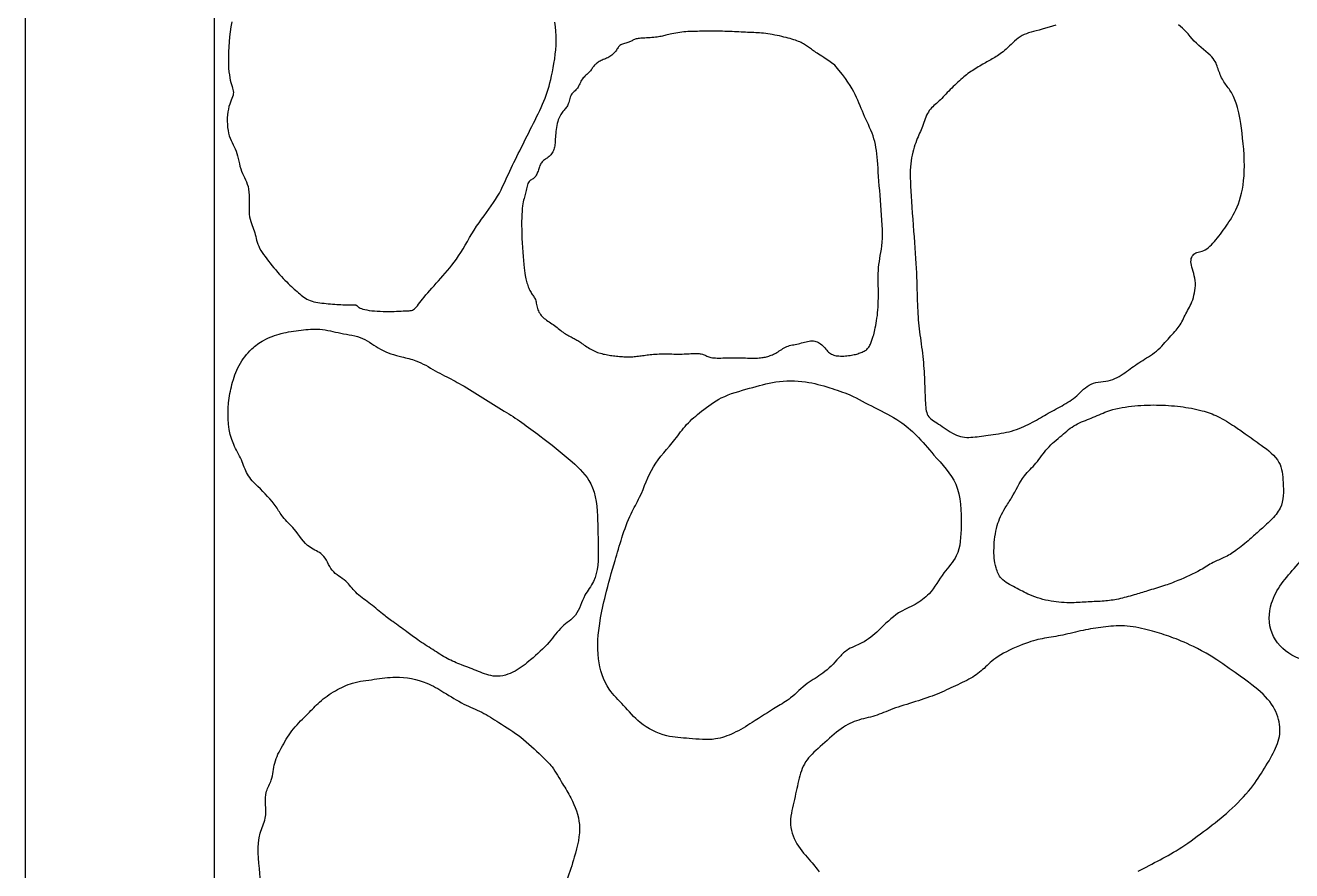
# Model space of a CAD drawing. Header units: inches. Extents: x 11 to 68, y 11 to 126.
# Drawn here: x 11.41 to 44.85, y 69.4 to 91.73 of the extents above; entities that cross this region are included whole.
import ezdxf

# ---------------------------------------------------------------- set-up
doc = ezdxf.new("R2010")
doc.units = ezdxf.units.IN
doc.header["$MEASUREMENT"] = 0

msp = doc.modelspace()

# ---------------------------------------------------------------- linework, layer by layer
for p, q in [((11.407, 126.012), (11.407, 23.607)), ((16.407, 26.012), (16.407, 126.012))]:
    msp.add_line(p, q)
for points in [[(16.86, 91.82), (16.838, 91.691), (16.819, 91.559), (16.803, 91.424), (16.79, 91.29), (16.78, 91.158), (16.773, 91.031), (16.769, 90.911), (16.769, 90.799), (16.772, 90.693), (16.777, 90.595), (16.785, 90.504), (16.795, 90.421), (16.807, 90.346), (16.82, 90.278), (16.835, 90.218), (16.851, 90.164), (16.866, 90.116), (16.879, 90.072), (16.891, 90.032), (16.899, 89.994), (16.902, 89.957), (16.9, 89.919), (16.893, 89.881), (16.88, 89.841), (16.864, 89.798), (16.845, 89.752), (16.824, 89.701), (16.804, 89.646), (16.785, 89.585), (16.769, 89.518), (16.756, 89.444), (16.746, 89.365), (16.741, 89.283), (16.74, 89.198), (16.742, 89.113), (16.749, 89.03), (16.76, 88.951), (16.775, 88.876), (16.794, 88.808), (16.817, 88.745), (16.842, 88.686), (16.868, 88.63), (16.896, 88.575), (16.923, 88.521), (16.948, 88.465), (16.971, 88.406), (16.992, 88.343), (17.01, 88.278), (17.027, 88.21), (17.043, 88.142), (17.059, 88.073), (17.076, 88.005), (17.095, 87.939), (17.116, 87.877), (17.14, 87.817), (17.166, 87.76), (17.194, 87.705), (17.221, 87.649), (17.247, 87.592), (17.27, 87.532), (17.289, 87.467), (17.304, 87.398), (17.313, 87.321), (17.317, 87.24), (17.318, 87.155), (17.317, 87.069), (17.315, 86.982), (17.315, 86.898), (17.316, 86.816), (17.321, 86.74), (17.33, 86.67), (17.343, 86.607), (17.36, 86.548), (17.378, 86.493), (17.397, 86.442), (17.417, 86.393), (17.436, 86.345), (17.453, 86.297), (17.467, 86.249), (17.48, 86.2), (17.491, 86.151), (17.503, 86.101), (17.516, 86.05), (17.531, 85.999), (17.548, 85.946), (17.57, 85.894), (17.595, 85.84), (17.626, 85.785), (17.66, 85.73), (17.697, 85.674), (17.738, 85.618), (17.781, 85.56), (17.826, 85.502), (17.873, 85.444), (17.921, 85.384), (17.971, 85.325), (18.021, 85.266), (18.071, 85.208), (18.121, 85.151), (18.17, 85.097), (18.218, 85.045), (18.264, 84.996), (18.309, 84.95), (18.352, 84.908), (18.393, 84.868), (18.433, 84.831), (18.471, 84.796), (18.509, 84.762), (18.546, 84.729), (18.582, 84.696), (18.618, 84.664), (18.654, 84.633), (18.69, 84.602), (18.727, 84.573), (18.765, 84.545), (18.804, 84.52), (18.845, 84.496), (18.888, 84.475), (18.933, 84.457), (18.98, 84.441), (19.029, 84.428), (19.08, 84.417), (19.132, 84.407), (19.186, 84.399), (19.24, 84.392), (19.296, 84.385), (19.352, 84.379), (19.408, 84.373), (19.464, 84.368), (19.521, 84.363), (19.577, 84.359), (19.632, 84.355), (19.687, 84.352), (19.741, 84.35), (19.794, 84.347), (19.845, 84.346), (19.893, 84.345), (19.939, 84.344), (19.98, 84.344), (20.018, 84.343), (20.051, 84.343), (20.078, 84.343), (20.099, 84.343), (20.116, 84.343), (20.128, 84.342), (20.138, 84.34), (20.145, 84.338), (20.152, 84.334), (20.158, 84.328), (20.166, 84.32), (20.176, 84.311), (20.189, 84.299), (20.205, 84.287), (20.226, 84.273), (20.252, 84.259), (20.285, 84.246), (20.324, 84.232), (20.371, 84.22), (20.426, 84.209), (20.488, 84.199), (20.556, 84.191), (20.628, 84.184), (20.703, 84.178), (20.78, 84.174), (20.857, 84.171), (20.934, 84.17), (21.008, 84.17), (21.079, 84.171), (21.147, 84.172), (21.212, 84.175), (21.273, 84.177), (21.33, 84.18), (21.382, 84.183), (21.429, 84.184), (21.472, 84.186), (21.509, 84.187), (21.543, 84.189), (21.574, 84.193), (21.602, 84.199), (21.629, 84.208), (21.655, 84.221), (21.681, 84.239), (21.707, 84.262), (21.734, 84.29), (21.763, 84.323), (21.793, 84.361), (21.826, 84.403), (21.861, 84.448), (21.9, 84.498), (21.942, 84.55), (21.988, 84.606), (22.037, 84.664), (22.089, 84.724), (22.144, 84.786), (22.2, 84.85), (22.259, 84.915), (22.318, 84.981), (22.377, 85.047), (22.437, 85.114), (22.496, 85.182), (22.556, 85.251), (22.615, 85.322), (22.674, 85.396), (22.733, 85.473), (22.792, 85.554), (22.85, 85.639), (22.908, 85.729), (22.966, 85.823), (23.024, 85.921), (23.082, 86.02), (23.141, 86.121), (23.201, 86.221), (23.262, 86.321), (23.325, 86.419), (23.389, 86.514), (23.455, 86.607), (23.521, 86.698), (23.586, 86.786), (23.65, 86.874), (23.711, 86.96), (23.77, 87.045), (23.826, 87.13), (23.877, 87.215), (23.925, 87.299), (23.969, 87.384), (24.011, 87.468), (24.051, 87.551), (24.089, 87.633), (24.126, 87.715), (24.163, 87.795), (24.2, 87.875), (24.237, 87.953), (24.274, 88.031), (24.312, 88.108), (24.35, 88.185), (24.388, 88.262), (24.426, 88.339), (24.464, 88.416), (24.503, 88.494), (24.542, 88.572), (24.581, 88.651), (24.62, 88.731), (24.66, 88.812), (24.7, 88.893), (24.741, 88.975), (24.782, 89.058), (24.824, 89.142), (24.867, 89.226), (24.908, 89.311), (24.95, 89.395), (24.99, 89.479), (25.029, 89.562), (25.065, 89.643), (25.1, 89.724), (25.131, 89.802), (25.161, 89.88), (25.188, 89.959), (25.213, 90.039), (25.238, 90.121), (25.261, 90.207), (25.283, 90.298), (25.305, 90.395), (25.327, 90.499), (25.348, 90.609), (25.368, 90.723), (25.386, 90.842), (25.402, 90.963), (25.414, 91.085), (25.422, 91.209), (25.426, 91.332), (25.425, 91.453), (25.419, 91.573), (25.408, 91.692), (25.393, 91.809)], [(38.621, 91.73), (38.531, 91.703), (38.441, 91.676), (38.351, 91.65), (38.264, 91.626), (38.181, 91.604), (38.104, 91.583), (38.032, 91.564), (37.965, 91.546), (37.902, 91.527), (37.843, 91.506), (37.787, 91.483), (37.733, 91.457), (37.681, 91.428), (37.63, 91.393), (37.58, 91.354), (37.531, 91.313), (37.484, 91.27), (37.438, 91.226), (37.393, 91.183), (37.349, 91.141), (37.307, 91.101), (37.266, 91.065), (37.226, 91.032), (37.187, 91.002), (37.149, 90.974), (37.113, 90.948), (37.077, 90.924), (37.041, 90.902), (37.007, 90.881), (36.973, 90.86), (36.939, 90.84), (36.905, 90.821), (36.871, 90.802), (36.837, 90.782), (36.802, 90.763), (36.766, 90.742), (36.729, 90.721), (36.691, 90.7), (36.652, 90.677), (36.613, 90.654), (36.572, 90.63), (36.532, 90.606), (36.492, 90.581), (36.452, 90.556), (36.413, 90.53), (36.375, 90.505), (36.338, 90.479), (36.301, 90.452), (36.265, 90.425), (36.228, 90.396), (36.191, 90.366), (36.154, 90.335), (36.115, 90.302), (36.076, 90.266), (36.035, 90.229), (35.994, 90.191), (35.953, 90.152), (35.912, 90.111), (35.871, 90.071), (35.83, 90.03), (35.791, 89.99), (35.752, 89.95), (35.715, 89.911), (35.678, 89.873), (35.642, 89.836), (35.607, 89.8), (35.572, 89.765), (35.538, 89.731), (35.503, 89.699), (35.469, 89.668), (35.435, 89.638), (35.402, 89.608), (35.369, 89.577), (35.338, 89.545), (35.308, 89.512), (35.28, 89.477), (35.254, 89.438), (35.23, 89.396), (35.208, 89.352), (35.188, 89.305), (35.169, 89.257), (35.15, 89.207), (35.133, 89.158), (35.116, 89.108), (35.098, 89.06), (35.08, 89.014), (35.062, 88.968), (35.043, 88.923), (35.023, 88.878), (35.004, 88.832), (34.984, 88.784), (34.963, 88.735), (34.943, 88.683), (34.922, 88.627), (34.901, 88.569), (34.881, 88.507), (34.861, 88.442), (34.843, 88.374), (34.826, 88.303), (34.812, 88.228), (34.8, 88.151), (34.79, 88.071), (34.783, 87.987), (34.778, 87.898), (34.776, 87.804), (34.777, 87.703), (34.779, 87.594), (34.783, 87.478), (34.79, 87.352), (34.798, 87.216), (34.807, 87.072), (34.818, 86.922), (34.83, 86.768), (34.842, 86.61), (34.854, 86.452), (34.866, 86.295), (34.878, 86.141), (34.889, 85.992), (34.9, 85.847), (34.909, 85.707), (34.918, 85.572), (34.925, 85.441), (34.932, 85.314), (34.938, 85.192), (34.944, 85.075), (34.948, 84.961), (34.951, 84.852), (34.954, 84.747), (34.957, 84.645), (34.96, 84.548), (34.962, 84.454), (34.965, 84.363), (34.969, 84.275), (34.973, 84.19), (34.977, 84.108), (34.983, 84.027), (34.989, 83.948), (34.996, 83.87), (35.004, 83.793), (35.012, 83.715), (35.022, 83.636), (35.032, 83.556), (35.043, 83.475), (35.055, 83.394), (35.066, 83.312), (35.077, 83.229), (35.088, 83.147), (35.099, 83.065), (35.108, 82.983), (35.117, 82.902), (35.124, 82.822), (35.13, 82.742), (35.136, 82.662), (35.14, 82.583), (35.145, 82.504), (35.148, 82.425), (35.152, 82.346), (35.155, 82.266), (35.157, 82.187), (35.16, 82.109), (35.163, 82.032), (35.166, 81.958), (35.169, 81.887), (35.172, 81.819), (35.175, 81.755), (35.179, 81.696), (35.184, 81.641), (35.19, 81.59), (35.199, 81.543), (35.21, 81.5), (35.224, 81.461), (35.241, 81.425), (35.263, 81.391), (35.289, 81.361), (35.32, 81.332), (35.355, 81.305), (35.393, 81.278), (35.434, 81.252), (35.478, 81.224), (35.524, 81.195), (35.573, 81.164), (35.623, 81.13), (35.674, 81.095), (35.726, 81.059), (35.779, 81.023), (35.833, 80.988), (35.888, 80.955), (35.942, 80.926), (35.997, 80.901), (36.051, 80.881), (36.105, 80.866), (36.159, 80.855), (36.213, 80.848), (36.267, 80.845), (36.321, 80.844), (36.376, 80.846), (36.43, 80.849), (36.486, 80.854), (36.541, 80.86), (36.598, 80.867), (36.656, 80.875), (36.715, 80.883), (36.775, 80.892), (36.838, 80.901), (36.902, 80.911), (36.968, 80.92), (37.036, 80.93), (37.106, 80.94), (37.176, 80.951), (37.246, 80.964), (37.316, 80.978), (37.386, 80.993), (37.454, 81.011), (37.521, 81.031), (37.586, 81.053), (37.649, 81.077), (37.711, 81.102), (37.772, 81.129), (37.831, 81.157), (37.889, 81.185), (37.945, 81.214), (38, 81.244), (38.055, 81.273), (38.108, 81.303), (38.161, 81.333), (38.214, 81.363), (38.266, 81.392), (38.317, 81.422), (38.369, 81.451), (38.421, 81.48), (38.473, 81.509), (38.525, 81.538), (38.577, 81.567), (38.629, 81.595), (38.681, 81.624), (38.732, 81.653), (38.784, 81.681), (38.835, 81.71), (38.886, 81.74), (38.936, 81.77), (38.986, 81.801), (39.035, 81.834), (39.083, 81.868), (39.13, 81.904), (39.176, 81.943), (39.221, 81.985), (39.265, 82.028), (39.31, 82.071), (39.355, 82.114), (39.402, 82.154), (39.451, 82.192), (39.502, 82.225), (39.557, 82.253), (39.615, 82.274), (39.676, 82.29), (39.74, 82.303), (39.805, 82.313), (39.871, 82.322), (39.937, 82.331), (40.001, 82.342), (40.064, 82.357), (40.125, 82.376), (40.183, 82.399), (40.239, 82.426), (40.292, 82.455), (40.344, 82.486), (40.395, 82.519), (40.443, 82.553), (40.491, 82.587), (40.538, 82.621), (40.584, 82.654), (40.629, 82.687), (40.675, 82.72), (40.721, 82.752), (40.767, 82.784), (40.815, 82.816), (40.863, 82.848), (40.914, 82.879), (40.966, 82.91), (41.018, 82.942), (41.071, 82.975), (41.124, 83.009), (41.176, 83.045), (41.228, 83.082), (41.278, 83.122), (41.326, 83.165), (41.373, 83.21), (41.418, 83.256), (41.461, 83.303), (41.503, 83.35), (41.544, 83.396), (41.583, 83.441), (41.622, 83.485), (41.659, 83.525), (41.695, 83.564), (41.729, 83.601), (41.763, 83.637), (41.795, 83.672), (41.825, 83.707), (41.853, 83.743), (41.88, 83.78), (41.905, 83.819), (41.928, 83.858), (41.95, 83.899), (41.971, 83.941), (41.991, 83.983), (42.012, 84.025), (42.033, 84.068), (42.054, 84.11), (42.077, 84.153), (42.1, 84.195), (42.123, 84.238), (42.147, 84.282), (42.17, 84.328), (42.192, 84.376), (42.214, 84.426), (42.234, 84.48), (42.252, 84.537), (42.269, 84.597), (42.283, 84.659), (42.294, 84.724), (42.301, 84.789), (42.305, 84.855), (42.305, 84.921), (42.3, 84.986), (42.29, 85.05), (42.277, 85.112), (42.261, 85.172), (42.244, 85.23), (42.228, 85.286), (42.213, 85.34), (42.201, 85.391), (42.192, 85.439), (42.189, 85.484), (42.191, 85.526), (42.198, 85.565), (42.209, 85.6), (42.224, 85.631), (42.243, 85.658), (42.265, 85.681), (42.29, 85.7), (42.318, 85.715), (42.348, 85.726), (42.381, 85.736), (42.416, 85.745), (42.452, 85.755), (42.489, 85.767), (42.528, 85.782), (42.568, 85.802), (42.608, 85.827), (42.648, 85.858), (42.688, 85.893), (42.729, 85.932), (42.77, 85.974), (42.81, 86.019), (42.85, 86.066), (42.89, 86.114), (42.929, 86.163), (42.967, 86.213), (43.005, 86.263), (43.043, 86.315), (43.08, 86.368), (43.117, 86.422), (43.155, 86.478), (43.192, 86.535), (43.23, 86.594), (43.268, 86.655), (43.305, 86.719), (43.342, 86.787), (43.377, 86.858), (43.411, 86.934), (43.443, 87.015), (43.473, 87.102), (43.5, 87.195), (43.525, 87.293), (43.547, 87.398), (43.565, 87.51), (43.58, 87.627), (43.591, 87.751), (43.598, 87.881), (43.6, 88.018), (43.597, 88.16), (43.591, 88.307), (43.581, 88.455), (43.569, 88.602), (43.554, 88.745), (43.538, 88.883), (43.52, 89.013), (43.503, 89.132), (43.485, 89.238), (43.469, 89.333), (43.452, 89.417), (43.435, 89.491), (43.418, 89.558), (43.402, 89.617), (43.385, 89.671), (43.368, 89.72), (43.35, 89.765), (43.333, 89.808), (43.315, 89.848), (43.296, 89.886), (43.277, 89.922), (43.257, 89.956), (43.237, 89.988), (43.216, 90.02), (43.194, 90.051), (43.172, 90.081), (43.149, 90.112), (43.127, 90.142), (43.104, 90.173), (43.082, 90.205), (43.06, 90.237), (43.039, 90.272), (43.019, 90.307), (42.999, 90.344), (42.981, 90.382), (42.963, 90.421), (42.947, 90.461), (42.932, 90.5), (42.918, 90.539), (42.904, 90.578), (42.892, 90.616), (42.88, 90.654), (42.867, 90.692), (42.851, 90.73), (42.831, 90.769), (42.806, 90.809), (42.776, 90.85), (42.738, 90.894), (42.692, 90.939), (42.639, 90.987), (42.581, 91.037), (42.52, 91.088), (42.457, 91.142), (42.394, 91.197), (42.334, 91.254), (42.277, 91.312), (42.224, 91.372), (42.172, 91.435), (42.115, 91.503), (42.047, 91.576), (41.964, 91.656), (41.861, 91.745)], [(32.788, 90.677), (32.7, 90.738), (32.622, 90.791), (32.555, 90.837), (32.495, 90.876), (32.443, 90.91), (32.397, 90.94), (32.356, 90.967), (32.319, 90.991), (32.285, 91.014), (32.253, 91.035), (32.223, 91.056), (32.195, 91.076), (32.169, 91.095), (32.143, 91.113), (32.117, 91.132), (32.092, 91.15), (32.066, 91.168), (32.04, 91.186), (32.013, 91.204), (31.985, 91.221), (31.956, 91.239), (31.925, 91.256), (31.893, 91.272), (31.858, 91.289), (31.822, 91.304), (31.783, 91.319), (31.742, 91.334), (31.699, 91.349), (31.653, 91.363), (31.604, 91.377), (31.553, 91.391), (31.499, 91.405), (31.441, 91.42), (31.382, 91.434), (31.321, 91.448), (31.259, 91.461), (31.196, 91.473), (31.134, 91.485), (31.073, 91.495), (31.014, 91.504), (30.958, 91.512), (30.903, 91.518), (30.849, 91.523), (30.797, 91.527), (30.746, 91.53), (30.694, 91.532), (30.643, 91.535), (30.59, 91.537), (30.537, 91.54), (30.482, 91.543), (30.427, 91.545), (30.37, 91.548), (30.312, 91.551), (30.253, 91.554), (30.193, 91.557), (30.132, 91.56), (30.07, 91.563), (30.007, 91.565), (29.944, 91.567), (29.881, 91.57), (29.819, 91.571), (29.757, 91.573), (29.697, 91.574), (29.638, 91.575), (29.581, 91.575), (29.525, 91.575), (29.471, 91.575), (29.419, 91.574), (29.367, 91.573), (29.315, 91.573), (29.264, 91.572), (29.213, 91.571), (29.162, 91.57), (29.111, 91.569), (29.06, 91.568), (29.008, 91.567), (28.956, 91.565), (28.903, 91.562), (28.85, 91.558), (28.797, 91.553), (28.743, 91.548), (28.688, 91.541), (28.635, 91.533), (28.582, 91.525), (28.532, 91.516), (28.484, 91.507), (28.439, 91.498), (28.397, 91.488), (28.36, 91.479), (28.325, 91.47), (28.293, 91.461), (28.262, 91.453), (28.232, 91.445), (28.2, 91.438), (28.167, 91.431), (28.13, 91.424), (28.09, 91.419), (28.047, 91.414), (28.001, 91.409), (27.954, 91.405), (27.907, 91.402), (27.86, 91.398), (27.815, 91.396), (27.771, 91.393), (27.731, 91.391), (27.693, 91.388), (27.658, 91.386), (27.625, 91.382), (27.595, 91.379), (27.567, 91.374), (27.54, 91.369), (27.516, 91.362), (27.493, 91.353), (27.472, 91.344), (27.451, 91.333), (27.43, 91.323), (27.409, 91.312), (27.388, 91.301), (27.366, 91.291), (27.342, 91.281), (27.316, 91.273), (27.289, 91.266), (27.261, 91.259), (27.233, 91.251), (27.205, 91.243), (27.178, 91.234), (27.153, 91.224), (27.13, 91.211), (27.11, 91.196), (27.092, 91.178), (27.075, 91.159), (27.06, 91.139), (27.045, 91.117), (27.031, 91.095), (27.015, 91.072), (26.999, 91.049), (26.981, 91.027), (26.961, 91.005), (26.94, 90.983), (26.917, 90.962), (26.893, 90.943), (26.868, 90.924), (26.842, 90.906), (26.815, 90.889), (26.787, 90.874), (26.758, 90.86), (26.729, 90.847), (26.7, 90.834), (26.671, 90.822), (26.643, 90.809), (26.615, 90.797), (26.588, 90.783), (26.563, 90.77), (26.539, 90.755), (26.516, 90.74), (26.495, 90.724), (26.474, 90.707), (26.456, 90.69), (26.438, 90.672), (26.422, 90.653), (26.407, 90.634), (26.393, 90.614), (26.379, 90.593), (26.365, 90.572), (26.351, 90.552), (26.335, 90.531), (26.319, 90.51), (26.3, 90.49), (26.279, 90.47), (26.257, 90.45), (26.233, 90.429), (26.209, 90.408), (26.184, 90.386), (26.161, 90.363), (26.138, 90.338), (26.117, 90.311), (26.098, 90.281), (26.081, 90.25), (26.065, 90.217), (26.05, 90.185), (26.035, 90.153), (26.019, 90.122), (26.003, 90.092), (25.986, 90.066), (25.966, 90.042), (25.946, 90.021), (25.925, 90.001), (25.903, 89.982), (25.882, 89.962), (25.862, 89.942), (25.843, 89.919), (25.826, 89.894), (25.811, 89.864), (25.798, 89.832), (25.787, 89.798), (25.776, 89.763), (25.766, 89.727), (25.756, 89.693), (25.746, 89.659), (25.734, 89.629), (25.721, 89.601), (25.707, 89.577), (25.691, 89.554), (25.674, 89.533), (25.657, 89.513), (25.639, 89.492), (25.62, 89.471), (25.601, 89.449), (25.582, 89.425), (25.564, 89.399), (25.545, 89.371), (25.527, 89.34), (25.51, 89.306), (25.494, 89.269), (25.479, 89.228), (25.466, 89.185), (25.454, 89.137), (25.443, 89.087), (25.434, 89.034), (25.426, 88.981), (25.419, 88.928), (25.414, 88.875), (25.409, 88.824), (25.406, 88.776), (25.403, 88.731), (25.401, 88.689), (25.399, 88.65), (25.396, 88.614), (25.393, 88.579), (25.389, 88.546), (25.382, 88.514), (25.374, 88.482), (25.364, 88.451), (25.351, 88.42), (25.336, 88.39), (25.319, 88.361), (25.301, 88.333), (25.281, 88.307), (25.259, 88.283), (25.237, 88.261), (25.213, 88.242), (25.189, 88.224), (25.164, 88.207), (25.14, 88.191), (25.116, 88.175), (25.094, 88.159), (25.073, 88.141), (25.053, 88.122), (25.036, 88.1), (25.021, 88.076), (25.008, 88.051), (24.996, 88.023), (24.985, 87.995), (24.975, 87.966), (24.966, 87.937), (24.956, 87.908), (24.946, 87.878), (24.936, 87.85), (24.925, 87.822), (24.914, 87.796), (24.901, 87.77), (24.887, 87.747), (24.871, 87.726), (24.854, 87.708), (24.835, 87.692), (24.814, 87.678), (24.793, 87.664), (24.771, 87.651), (24.75, 87.637), (24.729, 87.62), (24.711, 87.601), (24.694, 87.577), (24.68, 87.549), (24.668, 87.517), (24.658, 87.482), (24.65, 87.445), (24.642, 87.406), (24.634, 87.367), (24.627, 87.329), (24.618, 87.292), (24.609, 87.257), (24.599, 87.222), (24.588, 87.188), (24.578, 87.151), (24.567, 87.111), (24.557, 87.066), (24.547, 87.016), (24.538, 86.957), (24.531, 86.89), (24.525, 86.815), (24.52, 86.732), (24.516, 86.641), (24.514, 86.544), (24.514, 86.441), (24.515, 86.332), (24.518, 86.218), (24.522, 86.099), (24.528, 85.979), (24.535, 85.858), (24.543, 85.739), (24.552, 85.624), (24.561, 85.515), (24.57, 85.415), (24.579, 85.325), (24.588, 85.248), (24.597, 85.181), (24.606, 85.124), (24.614, 85.075), (24.623, 85.032), (24.633, 84.993), (24.643, 84.958), (24.653, 84.923), (24.665, 84.889), (24.677, 84.854), (24.69, 84.82), (24.703, 84.787), (24.717, 84.755), (24.732, 84.724), (24.747, 84.695), (24.763, 84.668), (24.778, 84.644), (24.794, 84.621), (24.81, 84.599), (24.826, 84.578), (24.84, 84.556), (24.854, 84.534), (24.866, 84.51), (24.877, 84.484), (24.886, 84.455), (24.894, 84.424), (24.901, 84.391), (24.908, 84.357), (24.915, 84.322), (24.923, 84.286), (24.932, 84.251), (24.943, 84.217), (24.957, 84.184), (24.972, 84.153), (24.99, 84.123), (25.01, 84.094), (25.032, 84.065), (25.057, 84.038), (25.083, 84.012), (25.111, 83.987), (25.142, 83.963), (25.174, 83.939), (25.207, 83.916), (25.241, 83.893), (25.276, 83.869), (25.311, 83.846), (25.347, 83.822), (25.381, 83.798), (25.415, 83.772), (25.449, 83.746), (25.481, 83.72), (25.514, 83.694), (25.546, 83.668), (25.577, 83.644), (25.608, 83.62), (25.639, 83.598), (25.67, 83.578), (25.701, 83.559), (25.732, 83.542), (25.762, 83.526), (25.791, 83.511), (25.82, 83.497), (25.847, 83.483), (25.874, 83.469), (25.9, 83.456), (25.925, 83.442), (25.949, 83.428), (25.973, 83.414), (25.998, 83.399), (26.023, 83.382), (26.049, 83.365), (26.076, 83.346), (26.105, 83.326), (26.135, 83.304), (26.167, 83.282), (26.199, 83.26), (26.233, 83.237), (26.267, 83.214), (26.302, 83.193), (26.338, 83.172), (26.373, 83.153), (26.409, 83.135), (26.445, 83.119), (26.482, 83.104), (26.518, 83.09), (26.555, 83.078), (26.593, 83.066), (26.63, 83.056), (26.668, 83.046), (26.706, 83.038), (26.745, 83.03), (26.783, 83.023), (26.822, 83.016), (26.861, 83.01), (26.9, 83.005), (26.939, 83), (26.978, 82.995), (27.017, 82.99), (27.056, 82.986), (27.095, 82.983), (27.134, 82.98), (27.173, 82.977), (27.212, 82.975), (27.252, 82.973), (27.291, 82.973), (27.33, 82.973), (27.368, 82.973), (27.407, 82.974), (27.446, 82.976), (27.484, 82.979), (27.522, 82.982), (27.56, 82.986), (27.597, 82.99), (27.634, 82.995), (27.671, 83), (27.709, 83.006), (27.747, 83.011), (27.786, 83.017), (27.826, 83.022), (27.867, 83.028), (27.91, 83.032), (27.954, 83.037), (28, 83.04), (28.048, 83.044), (28.097, 83.046), (28.147, 83.048), (28.199, 83.05), (28.253, 83.05), (28.308, 83.05), (28.363, 83.05), (28.42, 83.049), (28.477, 83.047), (28.534, 83.046), (28.59, 83.045), (28.645, 83.045), (28.699, 83.045), (28.751, 83.046), (28.802, 83.048), (28.85, 83.05), (28.897, 83.052), (28.942, 83.054), (28.985, 83.056), (29.026, 83.058), (29.065, 83.06), (29.102, 83.06), (29.137, 83.06), (29.171, 83.059), (29.202, 83.057), (29.231, 83.054), (29.259, 83.049), (29.286, 83.043), (29.311, 83.035), (29.334, 83.026), (29.357, 83.016), (29.38, 83.004), (29.403, 82.993), (29.428, 82.981), (29.454, 82.971), (29.483, 82.961), (29.514, 82.953), (29.55, 82.948), (29.589, 82.944), (29.631, 82.941), (29.677, 82.94), (29.725, 82.94), (29.777, 82.94), (29.831, 82.941), (29.887, 82.942), (29.946, 82.942), (30.007, 82.943), (30.068, 82.943), (30.131, 82.943), (30.193, 82.943), (30.254, 82.943), (30.314, 82.942), (30.371, 82.942), (30.426, 82.941), (30.479, 82.94), (30.529, 82.939), (30.577, 82.938), (30.622, 82.938), (30.666, 82.938), (30.707, 82.939), (30.746, 82.94), (30.784, 82.942), (30.82, 82.946), (30.855, 82.95), (30.888, 82.955), (30.921, 82.961), (30.952, 82.967), (30.983, 82.975), (31.014, 82.983), (31.044, 82.993), (31.075, 83.003), (31.105, 83.014), (31.135, 83.026), (31.165, 83.04), (31.195, 83.054), (31.226, 83.07), (31.256, 83.088), (31.287, 83.107), (31.318, 83.127), (31.349, 83.148), (31.381, 83.169), (31.413, 83.189), (31.446, 83.208), (31.48, 83.226), (31.515, 83.242), (31.551, 83.255), (31.587, 83.267), (31.625, 83.276), (31.663, 83.285), (31.702, 83.293), (31.741, 83.301), (31.781, 83.309), (31.822, 83.318), (31.863, 83.328), (31.904, 83.339), (31.945, 83.351), (31.986, 83.361), (32.027, 83.371), (32.067, 83.38), (32.106, 83.387), (32.144, 83.391), (32.181, 83.392), (32.217, 83.39), (32.252, 83.385), (32.286, 83.377), (32.319, 83.366), (32.35, 83.352), (32.381, 83.335), (32.41, 83.314), (32.438, 83.29), (32.466, 83.264), (32.493, 83.236), (32.519, 83.207), (32.545, 83.178), (32.57, 83.15), (32.595, 83.123), (32.62, 83.099), (32.645, 83.077), (32.671, 83.058), (32.697, 83.042), (32.725, 83.029), (32.754, 83.018), (32.784, 83.009), (32.818, 83.002), (32.853, 82.997), (32.892, 82.994), (32.933, 82.992), (32.975, 82.992), (33.018, 82.993), (33.062, 82.995), (33.105, 82.999), (33.148, 83.003), (33.189, 83.009), (33.227, 83.015), (33.263, 83.022), (33.298, 83.029), (33.331, 83.037), (33.362, 83.046), (33.393, 83.055), (33.422, 83.065), (33.451, 83.075), (33.479, 83.086), (33.507, 83.097), (33.534, 83.109), (33.56, 83.122), (33.585, 83.137), (33.608, 83.152), (33.629, 83.169), (33.649, 83.188), (33.667, 83.209), (33.683, 83.231), (33.697, 83.255), (33.71, 83.28), (33.722, 83.305), (33.733, 83.331), (33.743, 83.357), (33.753, 83.383), (33.762, 83.409), (33.772, 83.435), (33.781, 83.462), (33.79, 83.491), (33.8, 83.522), (33.81, 83.556), (33.82, 83.595), (33.831, 83.638), (33.842, 83.686), (33.854, 83.739), (33.866, 83.796), (33.877, 83.858), (33.888, 83.923), (33.898, 83.991), (33.907, 84.062), (33.915, 84.136), (33.921, 84.211), (33.926, 84.288), (33.93, 84.366), (33.932, 84.445), (33.934, 84.525), (33.935, 84.606), (33.935, 84.687), (33.934, 84.769), (33.933, 84.85), (33.932, 84.931), (33.931, 85.012), (33.931, 85.092), (33.933, 85.172), (33.936, 85.252), (33.941, 85.331), (33.949, 85.409), (33.96, 85.487), (33.972, 85.565), (33.986, 85.645), (34, 85.727), (34.014, 85.812), (34.026, 85.903), (34.035, 85.999), (34.041, 86.103), (34.043, 86.213), (34.042, 86.331), (34.037, 86.454), (34.03, 86.582), (34.021, 86.712), (34.011, 86.845), (34, 86.977), (33.989, 87.11), (33.979, 87.24), (33.969, 87.368), (33.959, 87.493), (33.95, 87.615), (33.942, 87.733), (33.933, 87.846), (33.925, 87.955), (33.917, 88.058), (33.91, 88.156), (33.902, 88.249), (33.893, 88.337), (33.882, 88.421), (33.87, 88.503), (33.856, 88.581), (33.839, 88.658), (33.818, 88.734), (33.794, 88.809), (33.766, 88.884), (33.736, 88.958), (33.704, 89.031), (33.671, 89.105), (33.638, 89.177), (33.604, 89.249), (33.572, 89.321), (33.541, 89.393), (33.511, 89.464), (33.481, 89.535), (33.452, 89.606), (33.422, 89.678), (33.39, 89.75), (33.357, 89.824), (33.321, 89.898), (33.282, 89.974), (33.238, 90.054), (33.189, 90.137), (33.131, 90.227), (33.064, 90.324), (32.985, 90.43), (32.894, 90.548), (32.788, 90.677)], [(43.031, 74.862), (42.868, 74.969), (42.72, 75.062), (42.587, 75.141), (42.468, 75.209), (42.359, 75.266), (42.26, 75.316), (42.169, 75.359), (42.085, 75.397), (42.007, 75.431), (41.932, 75.463), (41.862, 75.492), (41.795, 75.519), (41.73, 75.544), (41.667, 75.568), (41.606, 75.59), (41.545, 75.612), (41.484, 75.632), (41.423, 75.652), (41.361, 75.672), (41.299, 75.691), (41.235, 75.71), (41.169, 75.728), (41.102, 75.746), (41.032, 75.764), (40.961, 75.781), (40.887, 75.798), (40.812, 75.814), (40.735, 75.828), (40.659, 75.841), (40.582, 75.851), (40.506, 75.86), (40.431, 75.865), (40.358, 75.868), (40.286, 75.868), (40.215, 75.865), (40.145, 75.861), (40.077, 75.855), (40.009, 75.848), (39.941, 75.839), (39.874, 75.831), (39.807, 75.822), (39.74, 75.813), (39.673, 75.803), (39.606, 75.793), (39.539, 75.783), (39.472, 75.771), (39.405, 75.759), (39.338, 75.745), (39.271, 75.731), (39.203, 75.715), (39.136, 75.699), (39.069, 75.683), (39.003, 75.667), (38.937, 75.651), (38.871, 75.636), (38.807, 75.622), (38.743, 75.61), (38.68, 75.598), (38.618, 75.587), (38.557, 75.577), (38.497, 75.567), (38.437, 75.557), (38.379, 75.547), (38.321, 75.537), (38.264, 75.526), (38.207, 75.514), (38.149, 75.501), (38.09, 75.486), (38.028, 75.469), (37.964, 75.449), (37.895, 75.426), (37.821, 75.4), (37.741, 75.37), (37.658, 75.337), (37.572, 75.301), (37.486, 75.263), (37.4, 75.223), (37.317, 75.182), (37.237, 75.14), (37.164, 75.098), (37.097, 75.056), (37.037, 75.015), (36.982, 74.974), (36.932, 74.933), (36.887, 74.894), (36.844, 74.855), (36.803, 74.816), (36.763, 74.779), (36.724, 74.743), (36.685, 74.708), (36.646, 74.673), (36.606, 74.64), (36.564, 74.607), (36.521, 74.575), (36.475, 74.544), (36.427, 74.513), (36.376, 74.483), (36.322, 74.453), (36.266, 74.424), (36.209, 74.396), (36.15, 74.367), (36.09, 74.339), (36.03, 74.311), (35.97, 74.283), (35.911, 74.255), (35.852, 74.227), (35.793, 74.199), (35.734, 74.171), (35.673, 74.144), (35.612, 74.117), (35.55, 74.09), (35.486, 74.063), (35.42, 74.037), (35.352, 74.011), (35.283, 73.986), (35.211, 73.961), (35.139, 73.936), (35.065, 73.912), (34.99, 73.887), (34.914, 73.863), (34.837, 73.839), (34.759, 73.816), (34.682, 73.792), (34.605, 73.768), (34.53, 73.744), (34.456, 73.72), (34.385, 73.696), (34.317, 73.672), (34.252, 73.647), (34.19, 73.623), (34.13, 73.598), (34.072, 73.574), (34.015, 73.551), (33.958, 73.529), (33.901, 73.509), (33.843, 73.49), (33.784, 73.472), (33.724, 73.457), (33.663, 73.442), (33.602, 73.427), (33.54, 73.412), (33.479, 73.396), (33.418, 73.378), (33.358, 73.359), (33.298, 73.337), (33.24, 73.313), (33.183, 73.286), (33.125, 73.256), (33.068, 73.222), (33.01, 73.186), (32.951, 73.146), (32.892, 73.102), (32.831, 73.054), (32.769, 73.004), (32.707, 72.951), (32.644, 72.896), (32.582, 72.841), (32.52, 72.785), (32.46, 72.73), (32.4, 72.677), (32.343, 72.625), (32.287, 72.574), (32.234, 72.525), (32.184, 72.476), (32.136, 72.427), (32.092, 72.377), (32.051, 72.325), (32.014, 72.271), (31.981, 72.215), (31.951, 72.157), (31.925, 72.096), (31.902, 72.034), (31.881, 71.97), (31.861, 71.904), (31.844, 71.838), (31.827, 71.77), (31.811, 71.703), (31.795, 71.634), (31.78, 71.565), (31.764, 71.495), (31.749, 71.424), (31.733, 71.353), (31.717, 71.281), (31.701, 71.209), (31.684, 71.136), (31.667, 71.062), (31.651, 70.987), (31.637, 70.913), (31.625, 70.838), (31.618, 70.762), (31.614, 70.687), (31.617, 70.612), (31.625, 70.538), (31.639, 70.463), (31.659, 70.39), (31.684, 70.317), (31.713, 70.246), (31.746, 70.177), (31.783, 70.109), (31.824, 70.043), (31.867, 69.98), (31.913, 69.919), (31.959, 69.861), (32.007, 69.805), (32.053, 69.751), (32.099, 69.7), (32.142, 69.652), (32.182, 69.606), (32.219, 69.562), (32.253, 69.52), (32.284, 69.48), (32.314, 69.442), (32.344, 69.404), (32.373, 69.368)], [(40.791, 69.381), (40.862, 69.419), (40.935, 69.457), (41.008, 69.495), (41.081, 69.534), (41.155, 69.573), (41.228, 69.611), (41.301, 69.65), (41.374, 69.688), (41.445, 69.726), (41.516, 69.764), (41.586, 69.802), (41.657, 69.842), (41.729, 69.883), (41.801, 69.926), (41.875, 69.972), (41.951, 70.021), (42.03, 70.073), (42.11, 70.129), (42.191, 70.187), (42.273, 70.246), (42.355, 70.307), (42.437, 70.368), (42.518, 70.429), (42.598, 70.49), (42.676, 70.549), (42.752, 70.607), (42.828, 70.665), (42.902, 70.723), (42.976, 70.783), (43.051, 70.844), (43.125, 70.908), (43.2, 70.975), (43.276, 71.045), (43.352, 71.118), (43.427, 71.193), (43.501, 71.269), (43.573, 71.346), (43.642, 71.422), (43.708, 71.498), (43.768, 71.571), (43.824, 71.642), (43.876, 71.711), (43.923, 71.778), (43.968, 71.844), (44.01, 71.909), (44.051, 71.974), (44.09, 72.039), (44.13, 72.104), (44.17, 72.17), (44.21, 72.236), (44.25, 72.303), (44.288, 72.37), (44.326, 72.437), (44.361, 72.503), (44.394, 72.569), (44.425, 72.633), (44.452, 72.696), (44.475, 72.758), (44.495, 72.82), (44.512, 72.881), (44.524, 72.942), (44.533, 73.004), (44.539, 73.066), (44.54, 73.13), (44.537, 73.195), (44.531, 73.261), (44.52, 73.328), (44.505, 73.395), (44.485, 73.463), (44.461, 73.531), (44.432, 73.599), (44.398, 73.667), (44.36, 73.733), (44.316, 73.799), (44.268, 73.865), (44.214, 73.93), (44.157, 73.994), (44.094, 74.058), (44.027, 74.121), (43.956, 74.184), (43.88, 74.247), (43.797, 74.311), (43.705, 74.38), (43.602, 74.455), (43.485, 74.539), (43.353, 74.633), (43.202, 74.74), (43.031, 74.862)]]:
    msp.add_lwpolyline(points)
for points in [[(22.228, 82.601), (21.722, 82.869), (21.351, 82.971), (20.789, 83.171), (20.315, 83.455), (19.739, 83.597), (19.186, 83.699), (18.688, 83.676), (18.167, 83.589), (17.701, 83.407), (17.385, 83.179), (17.054, 82.745), (16.864, 82.24), (16.777, 81.758), (16.91, 80.657), (17.116, 80.247), (17.274, 79.869), (17.55, 79.545), (18.032, 79.005), (18.206, 78.745), (18.506, 78.421), (18.925, 77.94), (19.249, 77.743), (19.514, 77.332), (19.868, 77.042), (20.133, 76.752), (20.481, 76.474), (20.838, 76.182), (21.115, 75.976), (21.479, 75.707), (21.772, 75.493), (22.169, 75.238), (22.549, 75.001), (22.929, 74.835), (23.373, 74.661), (23.816, 74.534), (24.339, 74.669), (24.751, 74.969), (25.243, 75.438), (25.584, 75.841), (25.932, 76.15), (26.187, 76.673), (26.408, 77.036), (26.536, 77.933), (26.52, 78.645), (26.338, 79.621), (25.847, 80.198), (24.998, 80.883), (24.515, 81.239), (24.056, 81.539), (23.486, 81.888), (22.923, 82.236), (22.48, 82.473), (22.228, 82.601)], [(33.184, 81.971), (32.649, 82.154), (32.014, 82.309), (31.225, 82.309), (30.534, 82.14), (29.787, 81.886), (29.266, 81.534), (28.871, 81.182), (28.561, 80.788), (27.996, 80.067), (27.629, 79.264), (27.404, 78.828), (27.164, 78.194), (26.981, 77.588), (26.727, 76.67), (26.586, 75.994), (26.543, 74.994), (26.825, 74.191), (27.206, 73.764), (27.643, 73.314), (28.348, 72.962), (28.94, 72.891), (29.63, 72.877), (30.11, 73.032), (30.603, 73.314), (31.251, 73.722), (31.618, 73.961), (32.057, 74.343), (32.466, 74.611), (32.889, 75.019), (33.1, 75.216), (33.495, 75.413), (33.946, 75.751), (34.469, 76.206), (34.906, 76.431), (35.273, 76.713), (35.667, 77.262), (35.991, 77.712), (36.118, 78.515), (35.978, 79.604), (35.4, 80.378), (34.935, 80.899), (34.498, 81.266), (33.835, 81.632), (33.184, 81.971)], [(43.342, 81.136), (42.897, 81.396), (42.485, 81.548), (41.911, 81.656), (41.282, 81.699), (40.621, 81.667), (39.97, 81.526), (39.558, 81.353), (39.146, 81.179), (38.778, 80.898), (38.398, 80.551), (38.095, 80.161), (37.791, 79.826), (37.454, 79.25), (37.28, 78.979), (37.074, 78.513), (36.988, 77.918), (37.042, 77.398), (37.183, 77.116), (37.551, 76.878), (37.931, 76.683), (38.495, 76.519), (39.048, 76.476), (39.47, 76.498), (39.893, 76.519), (40.273, 76.574), (40.685, 76.682), (41.042, 76.79), (41.465, 76.92), (41.845, 77.061), (42.441, 77.342), (42.777, 77.537), (43.06, 77.668), (43.374, 77.852), (43.743, 78.155), (44.003, 78.383), (44.296, 78.654), (44.545, 78.978), (44.622, 79.653), (44.513, 80.183), (44.047, 80.638), (43.624, 80.942), (43.342, 81.136)], [(54.345, 79.683), (53.732, 80.037), (53.205, 80.227), (52.185, 80.461), (51.373, 80.478), (50.362, 80.366), (49.515, 80.159), (48.172, 79.653), (47.467, 79.308), (46.804, 78.893), (46.14, 78.41), (45.448, 77.939), (44.965, 77.441), (44.578, 76.972), (44.315, 76.461), (44.329, 75.674), (44.854, 75.094), (45.739, 74.832), (46.831, 74.611), (47.563, 74.556), (48.379, 74.569), (49.167, 74.556), (49.982, 74.569), (50.867, 74.625), (51.586, 74.763), (52.141, 74.872), (52.915, 74.996), (53.579, 75.259), (54.284, 75.632), (54.602, 75.977), (55.085, 76.474), (55.61, 77.393), (55.524, 78.406), (54.969, 79.186), (54.345, 79.683)], [(25.324, 72.14), (25.043, 72.425), (24.489, 72.921), (23.911, 73.314), (23.459, 73.582), (22.99, 73.8), (22.462, 74.109), (22.01, 74.352), (21.18, 74.511), (20.619, 74.453), (20.049, 74.352), (19.597, 74.152), (19.178, 73.85), (18.876, 73.549), (18.491, 73.147), (18.196, 72.693), (17.995, 72.241), (17.903, 71.79), (17.778, 71.497), (17.744, 70.783), (17.61, 70.39), (17.601, 69.325), (17.584, 68.454), (17.568, 67.791), (17.752, 67.314), (17.936, 66.895), (18.297, 66.365), (18.607, 66.131), (18.967, 65.955), (19.361, 65.871), (19.67, 65.721), (20.056, 65.604), (20.366, 65.537), (20.91, 65.587), (21.338, 65.739), (21.715, 65.881), (22.151, 66.116), (22.528, 66.316), (22.871, 66.526), (23.198, 66.727), (23.492, 66.979), (23.827, 67.146), (24.12, 67.33), (24.505, 67.614), (24.782, 67.833), (25.067, 68.151), (25.469, 68.68), (25.704, 69.157), (25.905, 69.759), (26.039, 70.616), (25.813, 71.319), (25.595, 71.695), (25.324, 72.14)]]:
    msp.add_spline(points, degree=3)

doc.saveas('drawing.dxf')
